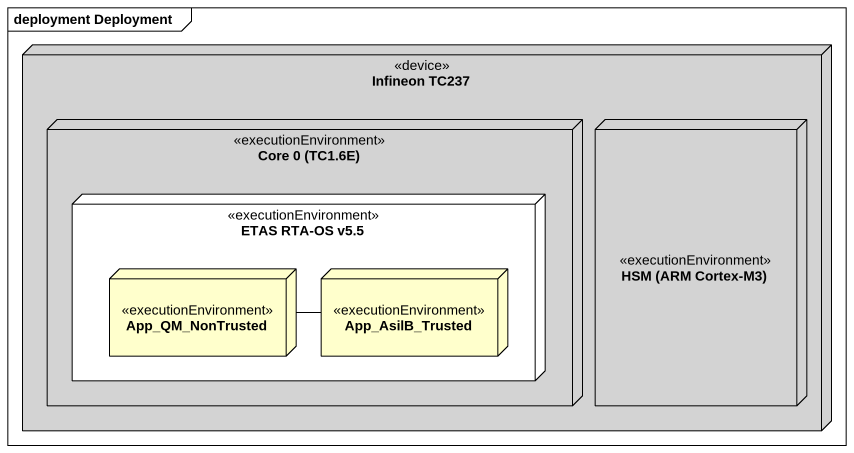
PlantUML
@startuml
mainframe deployment Deployment
node "Infineon TC237" as Infineon_TC237 <<device>> #D3D3D3 {
  node "Core 0 (TC1.6E)" as Core_0_TC1_6E <<executionEnvironment>> #D3D3D3 {
    node "ETAS RTA-OS v5.5" as ETAS_RTA_OS_v5_5 <<executionEnvironment>> {
      node App_QM_NonTrusted <<executionEnvironment>>
      node App_AsilB_Trusted <<executionEnvironment>>
    }
  }
  node "HSM (ARM Cortex-M3)" as HSM_ARM_Cortex_M3 <<executionEnvironment>> #D3D3D3
}
App_QM_NonTrusted -right- App_AsilB_Trusted
@enduml
